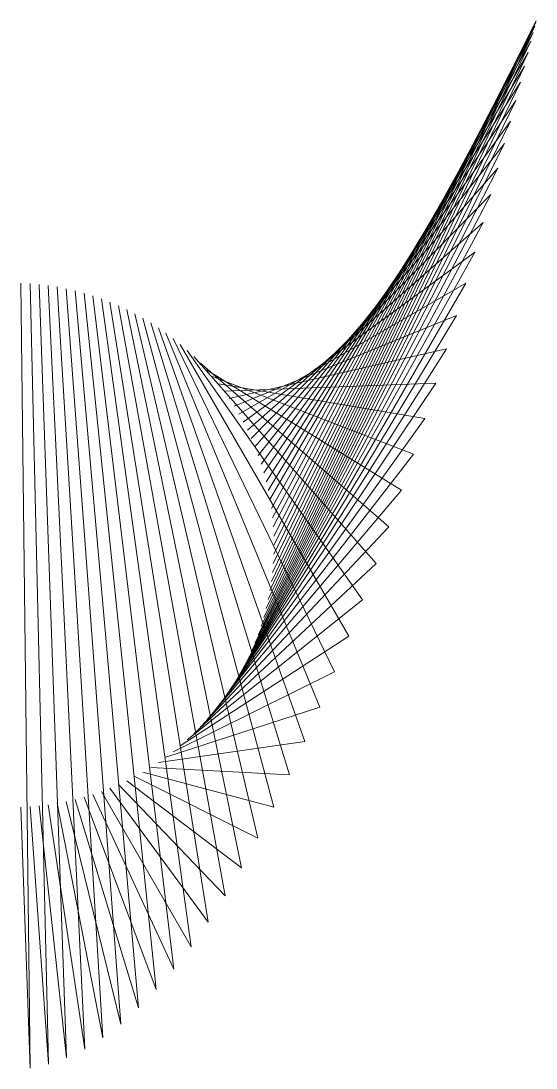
# Model space of a CAD drawing. Header units: millimetres. Extents: x 20 to 190, y -219 to -49.
# Drawn here: x 106.5 to 190, y -219.2 to -49.4 of the extents above; entities that cross this region are included whole.
import ezdxf

# ---------------------------------------------------------------- set-up
doc = ezdxf.new("R2010")
doc.units = ezdxf.units.MM
doc.header["$MEASUREMENT"] = 0
doc.layers.add('Camada 1', color=7, linetype='Continuous')

# ---------------------------------------------------------------- blocks, each defined once
blk = doc.blocks.new('block 3')
at = {"layer": 'Camada 1', "color": 250, "lineweight": 18, "true_color": 0x1d1e1c}
blk.add_lwpolyline([(122.29, -173.21), (139.57, -191.26)], dxfattribs=at)
blk = doc.blocks.new('block 4')
at = {"layer": 'Camada 1', "color": 250, "lineweight": 18, "true_color": 0x1d1e1c}
blk.add_lwpolyline([(123.63, -172.59), (142.26, -186.72)], dxfattribs=at)
blk = doc.blocks.new('block 5')
at = {"layer": 'Camada 1', "color": 250, "lineweight": 18, "true_color": 0x1d1e1c}
blk.add_lwpolyline([(124.95, -171.91), (144.91, -181.92)], dxfattribs=at)
blk = doc.blocks.new('block 6')
at = {"layer": 'Camada 1', "color": 250, "lineweight": 18, "true_color": 0x1d1e1c}
blk.add_lwpolyline([(126.25, -171.19), (147.5, -176.89)], dxfattribs=at)
blk = doc.blocks.new('block 7')
at = {"layer": 'Camada 1', "color": 250, "lineweight": 18, "true_color": 0x1d1e1c}
blk.add_lwpolyline([(127.52, -170.43), (150.04, -171.65)], dxfattribs=at)
blk = doc.blocks.new('block 8')
at = {"layer": 'Camada 1', "color": 250, "lineweight": 18, "true_color": 0x1d1e1c}
blk.add_lwpolyline([(128.77, -169.62), (152.53, -166.23)], dxfattribs=at)
blk = doc.blocks.new('block 9')
at = {"layer": 'Camada 1', "color": 250, "lineweight": 18, "true_color": 0x1d1e1c}
blk.add_lwpolyline([(129.98, -168.77), (154.96, -160.66)], dxfattribs=at)
blk = doc.blocks.new('block 10')
at = {"layer": 'Camada 1', "color": 250, "lineweight": 18, "true_color": 0x1d1e1c}
blk.add_lwpolyline([(131.17, -167.88), (157.33, -154.95)], dxfattribs=at)
blk = doc.blocks.new('block 11')
at = {"layer": 'Camada 1', "color": 250, "lineweight": 18, "true_color": 0x1d1e1c}
blk.add_lwpolyline([(132.32, -166.95), (159.64, -149.15)], dxfattribs=at)
blk = doc.blocks.new('block 12')
at = {"layer": 'Camada 1', "color": 250, "lineweight": 18, "true_color": 0x1d1e1c}
blk.add_lwpolyline([(133.44, -165.97), (161.88, -143.27)], dxfattribs=at)
blk = doc.blocks.new('block 13')
at = {"layer": 'Camada 1', "color": 250, "lineweight": 18, "true_color": 0x1d1e1c}
blk.add_lwpolyline([(134.52, -164.96), (164.05, -137.36)], dxfattribs=at)
blk = doc.blocks.new('block 14')
at = {"layer": 'Camada 1', "color": 250, "lineweight": 18, "true_color": 0x1d1e1c}
blk.add_lwpolyline([(135.57, -163.91), (166.14, -131.42)], dxfattribs=at)
blk = doc.blocks.new('block 15')
at = {"layer": 'Camada 1', "color": 250, "lineweight": 18, "true_color": 0x1d1e1c}
blk.add_lwpolyline([(136.58, -162.83), (168.17, -125.5)], dxfattribs=at)
blk = doc.blocks.new('block 16')
at = {"layer": 'Camada 1', "color": 250, "lineweight": 18, "true_color": 0x1d1e1c}
blk.add_lwpolyline([(137.56, -161.71), (170.11, -119.63)], dxfattribs=at)
blk = doc.blocks.new('block 17')
at = {"layer": 'Camada 1', "color": 250, "lineweight": 18, "true_color": 0x1d1e1c}
blk.add_lwpolyline([(138.49, -160.55), (171.98, -113.83)], dxfattribs=at)
blk = doc.blocks.new('block 18')
at = {"layer": 'Camada 1', "color": 250, "lineweight": 18, "true_color": 0x1d1e1c}
blk.add_lwpolyline([(139.38, -159.37), (173.77, -108.12)], dxfattribs=at)
blk = doc.blocks.new('block 19')
at = {"layer": 'Camada 1', "color": 250, "lineweight": 18, "true_color": 0x1d1e1c}
blk.add_lwpolyline([(140.23, -158.15), (175.47, -102.55)], dxfattribs=at)
blk = doc.blocks.new('block 20')
at = {"layer": 'Camada 1', "color": 250, "lineweight": 18, "true_color": 0x1d1e1c}
blk.add_lwpolyline([(141.04, -156.91), (177.08, -97.13)], dxfattribs=at)
blk = doc.blocks.new('block 21')
at = {"layer": 'Camada 1', "color": 250, "lineweight": 18, "true_color": 0x1d1e1c}
blk.add_lwpolyline([(141.81, -155.64), (178.61, -91.89)], dxfattribs=at)
blk = doc.blocks.new('block 22')
at = {"layer": 'Camada 1', "color": 250, "lineweight": 18, "true_color": 0x1d1e1c}
blk.add_lwpolyline([(142.53, -154.34), (180.05, -86.86)], dxfattribs=at)
blk = doc.blocks.new('block 23')
at = {"layer": 'Camada 1', "color": 250, "lineweight": 18, "true_color": 0x1d1e1c}
blk.add_lwpolyline([(143.2, -153.02), (181.4, -82.06)], dxfattribs=at)
blk = doc.blocks.new('block 24')
at = {"layer": 'Camada 1', "color": 250, "lineweight": 18, "true_color": 0x1d1e1c}
blk.add_lwpolyline([(143.83, -151.68), (182.65, -77.51)], dxfattribs=at)
blk = doc.blocks.new('block 25')
at = {"layer": 'Camada 1', "color": 250, "lineweight": 18, "true_color": 0x1d1e1c}
blk.add_lwpolyline([(144.41, -150.31), (183.81, -73.25)], dxfattribs=at)
blk = doc.blocks.new('block 26')
at = {"layer": 'Camada 1', "color": 250, "lineweight": 18, "true_color": 0x1d1e1c}
blk.add_lwpolyline([(144.94, -148.92), (184.87, -69.28)], dxfattribs=at)
blk = doc.blocks.new('block 27')
at = {"layer": 'Camada 1', "color": 250, "lineweight": 18, "true_color": 0x1d1e1c}
blk.add_lwpolyline([(145.42, -147.52), (185.84, -65.62)], dxfattribs=at)
blk = doc.blocks.new('block 28')
at = {"layer": 'Camada 1', "color": 250, "lineweight": 18, "true_color": 0x1d1e1c}
blk.add_lwpolyline([(145.85, -146.1), (186.71, -62.3)], dxfattribs=at)
blk = doc.blocks.new('block 29')
at = {"layer": 'Camada 1', "color": 250, "lineweight": 18, "true_color": 0x1d1e1c}
blk.add_lwpolyline([(146.24, -144.67), (187.48, -59.34)], dxfattribs=at)
blk = doc.blocks.new('block 30')
at = {"layer": 'Camada 1', "color": 250, "lineweight": 18, "true_color": 0x1d1e1c}
blk.add_lwpolyline([(146.24, -124.11), (187.48, -59.34)], dxfattribs=at)
blk = doc.blocks.new('block 31')
at = {"layer": 'Camada 1', "color": 250, "lineweight": 18, "true_color": 0x1d1e1c}
blk.add_lwpolyline([(145.85, -122.67), (186.71, -62.3)], dxfattribs=at)
blk = doc.blocks.new('block 32')
at = {"layer": 'Camada 1', "color": 250, "lineweight": 18, "true_color": 0x1d1e1c}
blk.add_lwpolyline([(145.42, -121.26), (185.84, -65.62)], dxfattribs=at)
blk = doc.blocks.new('block 33')
at = {"layer": 'Camada 1', "color": 250, "lineweight": 18, "true_color": 0x1d1e1c}
blk.add_lwpolyline([(144.94, -119.85), (184.87, -69.28)], dxfattribs=at)
blk = doc.blocks.new('block 34')
at = {"layer": 'Camada 1', "color": 250, "lineweight": 18, "true_color": 0x1d1e1c}
blk.add_lwpolyline([(144.41, -118.47), (183.81, -73.25)], dxfattribs=at)
blk = doc.blocks.new('block 35')
at = {"layer": 'Camada 1', "color": 250, "lineweight": 18, "true_color": 0x1d1e1c}
blk.add_lwpolyline([(143.83, -117.1), (182.65, -77.51)], dxfattribs=at)
blk = doc.blocks.new('block 36')
at = {"layer": 'Camada 1', "color": 250, "lineweight": 18, "true_color": 0x1d1e1c}
blk.add_lwpolyline([(143.2, -115.76), (181.4, -82.06)], dxfattribs=at)
blk = doc.blocks.new('block 37')
at = {"layer": 'Camada 1', "color": 250, "lineweight": 18, "true_color": 0x1d1e1c}
blk.add_lwpolyline([(142.53, -114.44), (180.05, -86.86)], dxfattribs=at)
blk = doc.blocks.new('block 38')
at = {"layer": 'Camada 1', "color": 250, "lineweight": 18, "true_color": 0x1d1e1c}
blk.add_lwpolyline([(141.81, -113.14), (178.61, -91.89)], dxfattribs=at)
blk = doc.blocks.new('block 39')
at = {"layer": 'Camada 1', "color": 250, "lineweight": 18, "true_color": 0x1d1e1c}
blk.add_lwpolyline([(141.04, -111.87), (177.08, -97.13)], dxfattribs=at)
blk = doc.blocks.new('block 40')
at = {"layer": 'Camada 1', "color": 250, "lineweight": 18, "true_color": 0x1d1e1c}
blk.add_lwpolyline([(140.23, -110.62), (175.47, -102.55)], dxfattribs=at)
blk = doc.blocks.new('block 41')
at = {"layer": 'Camada 1', "color": 250, "lineweight": 18, "true_color": 0x1d1e1c}
blk.add_lwpolyline([(139.38, -109.41), (173.77, -108.12)], dxfattribs=at)
blk = doc.blocks.new('block 42')
at = {"layer": 'Camada 1', "color": 250, "lineweight": 18, "true_color": 0x1d1e1c}
blk.add_lwpolyline([(138.49, -108.22), (171.98, -113.83)], dxfattribs=at)
blk = doc.blocks.new('block 43')
at = {"layer": 'Camada 1', "color": 250, "lineweight": 18, "true_color": 0x1d1e1c}
blk.add_lwpolyline([(137.56, -107.07), (170.11, -119.63)], dxfattribs=at)
blk = doc.blocks.new('block 44')
at = {"layer": 'Camada 1', "color": 250, "lineweight": 18, "true_color": 0x1d1e1c}
blk.add_lwpolyline([(136.58, -105.95), (168.17, -125.5)], dxfattribs=at)
blk = doc.blocks.new('block 45')
at = {"layer": 'Camada 1', "color": 250, "lineweight": 18, "true_color": 0x1d1e1c}
blk.add_lwpolyline([(135.57, -104.87), (166.14, -131.42)], dxfattribs=at)
blk = doc.blocks.new('block 46')
at = {"layer": 'Camada 1', "color": 250, "lineweight": 18, "true_color": 0x1d1e1c}
blk.add_lwpolyline([(134.52, -103.82), (164.05, -137.36)], dxfattribs=at)
blk = doc.blocks.new('block 47')
at = {"layer": 'Camada 1', "color": 250, "lineweight": 18, "true_color": 0x1d1e1c}
blk.add_lwpolyline([(133.44, -102.81), (161.88, -143.27)], dxfattribs=at)
blk = doc.blocks.new('block 48')
at = {"layer": 'Camada 1', "color": 250, "lineweight": 18, "true_color": 0x1d1e1c}
blk.add_lwpolyline([(132.32, -101.83), (159.64, -149.15)], dxfattribs=at)
blk = doc.blocks.new('block 49')
at = {"layer": 'Camada 1', "color": 250, "lineweight": 18, "true_color": 0x1d1e1c}
blk.add_lwpolyline([(131.17, -100.9), (157.33, -154.95)], dxfattribs=at)
blk = doc.blocks.new('block 50')
at = {"layer": 'Camada 1', "color": 250, "lineweight": 18, "true_color": 0x1d1e1c}
blk.add_lwpolyline([(129.98, -100.01), (154.96, -160.66)], dxfattribs=at)
blk = doc.blocks.new('block 51')
at = {"layer": 'Camada 1', "color": 250, "lineweight": 18, "true_color": 0x1d1e1c}
blk.add_lwpolyline([(128.77, -99.15), (152.53, -166.23)], dxfattribs=at)
blk = doc.blocks.new('block 52')
at = {"layer": 'Camada 1', "color": 250, "lineweight": 18, "true_color": 0x1d1e1c}
blk.add_lwpolyline([(127.52, -98.35), (150.04, -171.65)], dxfattribs=at)
blk = doc.blocks.new('block 53')
at = {"layer": 'Camada 1', "color": 250, "lineweight": 18, "true_color": 0x1d1e1c}
blk.add_lwpolyline([(126.25, -97.58), (147.5, -176.89)], dxfattribs=at)
blk = doc.blocks.new('block 54')
at = {"layer": 'Camada 1', "color": 250, "lineweight": 18, "true_color": 0x1d1e1c}
blk.add_lwpolyline([(124.95, -96.86), (144.91, -181.92)], dxfattribs=at)
blk = doc.blocks.new('block 55')
at = {"layer": 'Camada 1', "color": 250, "lineweight": 18, "true_color": 0x1d1e1c}
blk.add_lwpolyline([(123.63, -96.19), (142.26, -186.72)], dxfattribs=at)
blk = doc.blocks.new('block 56')
at = {"layer": 'Camada 1', "color": 250, "lineweight": 18, "true_color": 0x1d1e1c}
blk.add_lwpolyline([(122.29, -95.56), (139.57, -191.26)], dxfattribs=at)
blk = doc.blocks.new('block 111')
at = {"layer": 'Camada 1', "color": 250, "lineweight": 18, "true_color": 0x1d1e1c}
blk.add_lwpolyline([(122.29, -173.21), (139.57, -191.26)], dxfattribs=at)
blk = doc.blocks.new('block 112')
at = {"layer": 'Camada 1', "color": 250, "lineweight": 18, "true_color": 0x1d1e1c}
blk.add_lwpolyline([(123.63, -172.59), (142.26, -186.72)], dxfattribs=at)
blk = doc.blocks.new('block 113')
at = {"layer": 'Camada 1', "color": 250, "lineweight": 18, "true_color": 0x1d1e1c}
blk.add_lwpolyline([(124.95, -171.91), (144.91, -181.92)], dxfattribs=at)
blk = doc.blocks.new('block 114')
at = {"layer": 'Camada 1', "color": 250, "lineweight": 18, "true_color": 0x1d1e1c}
blk.add_lwpolyline([(126.25, -171.19), (147.5, -176.89)], dxfattribs=at)
blk = doc.blocks.new('block 115')
at = {"layer": 'Camada 1', "color": 250, "lineweight": 18, "true_color": 0x1d1e1c}
blk.add_lwpolyline([(127.52, -170.43), (150.04, -171.65)], dxfattribs=at)
blk = doc.blocks.new('block 116')
at = {"layer": 'Camada 1', "color": 250, "lineweight": 18, "true_color": 0x1d1e1c}
blk.add_lwpolyline([(128.77, -169.62), (152.53, -166.23)], dxfattribs=at)
blk = doc.blocks.new('block 117')
at = {"layer": 'Camada 1', "color": 250, "lineweight": 18, "true_color": 0x1d1e1c}
blk.add_lwpolyline([(129.98, -168.77), (154.96, -160.66)], dxfattribs=at)
blk = doc.blocks.new('block 118')
at = {"layer": 'Camada 1', "color": 250, "lineweight": 18, "true_color": 0x1d1e1c}
blk.add_lwpolyline([(131.17, -167.88), (157.33, -154.95)], dxfattribs=at)
blk = doc.blocks.new('block 119')
at = {"layer": 'Camada 1', "color": 250, "lineweight": 18, "true_color": 0x1d1e1c}
blk.add_lwpolyline([(132.32, -166.95), (159.64, -149.15)], dxfattribs=at)
blk = doc.blocks.new('block 120')
at = {"layer": 'Camada 1', "color": 250, "lineweight": 18, "true_color": 0x1d1e1c}
blk.add_lwpolyline([(133.44, -165.97), (161.88, -143.27)], dxfattribs=at)
blk = doc.blocks.new('block 121')
at = {"layer": 'Camada 1', "color": 250, "lineweight": 18, "true_color": 0x1d1e1c}
blk.add_lwpolyline([(134.52, -164.96), (164.05, -137.36)], dxfattribs=at)
blk = doc.blocks.new('block 122')
at = {"layer": 'Camada 1', "color": 250, "lineweight": 18, "true_color": 0x1d1e1c}
blk.add_lwpolyline([(135.57, -163.91), (166.14, -131.42)], dxfattribs=at)
blk = doc.blocks.new('block 123')
at = {"layer": 'Camada 1', "color": 250, "lineweight": 18, "true_color": 0x1d1e1c}
blk.add_lwpolyline([(136.58, -162.83), (168.17, -125.5)], dxfattribs=at)
blk = doc.blocks.new('block 124')
at = {"layer": 'Camada 1', "color": 250, "lineweight": 18, "true_color": 0x1d1e1c}
blk.add_lwpolyline([(137.56, -161.71), (170.11, -119.63)], dxfattribs=at)
blk = doc.blocks.new('block 125')
at = {"layer": 'Camada 1', "color": 250, "lineweight": 18, "true_color": 0x1d1e1c}
blk.add_lwpolyline([(138.49, -160.55), (171.98, -113.83)], dxfattribs=at)
blk = doc.blocks.new('block 126')
at = {"layer": 'Camada 1', "color": 250, "lineweight": 18, "true_color": 0x1d1e1c}
blk.add_lwpolyline([(139.38, -159.37), (173.77, -108.12)], dxfattribs=at)
blk = doc.blocks.new('block 127')
at = {"layer": 'Camada 1', "color": 250, "lineweight": 18, "true_color": 0x1d1e1c}
blk.add_lwpolyline([(140.23, -158.15), (175.47, -102.55)], dxfattribs=at)
blk = doc.blocks.new('block 128')
at = {"layer": 'Camada 1', "color": 250, "lineweight": 18, "true_color": 0x1d1e1c}
blk.add_lwpolyline([(141.04, -156.91), (177.08, -97.13)], dxfattribs=at)
blk = doc.blocks.new('block 129')
at = {"layer": 'Camada 1', "color": 250, "lineweight": 18, "true_color": 0x1d1e1c}
blk.add_lwpolyline([(141.81, -155.64), (178.61, -91.89)], dxfattribs=at)
blk = doc.blocks.new('block 130')
at = {"layer": 'Camada 1', "color": 250, "lineweight": 18, "true_color": 0x1d1e1c}
blk.add_lwpolyline([(142.53, -154.34), (180.05, -86.86)], dxfattribs=at)
blk = doc.blocks.new('block 131')
at = {"layer": 'Camada 1', "color": 250, "lineweight": 18, "true_color": 0x1d1e1c}
blk.add_lwpolyline([(143.2, -153.02), (181.4, -82.06)], dxfattribs=at)
blk = doc.blocks.new('block 132')
at = {"layer": 'Camada 1', "color": 250, "lineweight": 18, "true_color": 0x1d1e1c}
blk.add_lwpolyline([(143.83, -151.68), (182.65, -77.51)], dxfattribs=at)
blk = doc.blocks.new('block 133')
at = {"layer": 'Camada 1', "color": 250, "lineweight": 18, "true_color": 0x1d1e1c}
blk.add_lwpolyline([(144.41, -150.31), (183.81, -73.24)], dxfattribs=at)
blk = doc.blocks.new('block 134')
at = {"layer": 'Camada 1', "color": 250, "lineweight": 18, "true_color": 0x1d1e1c}
blk.add_lwpolyline([(144.94, -148.92), (184.87, -69.28)], dxfattribs=at)
blk = doc.blocks.new('block 135')
at = {"layer": 'Camada 1', "color": 250, "lineweight": 18, "true_color": 0x1d1e1c}
blk.add_lwpolyline([(145.42, -147.52), (185.84, -65.62)], dxfattribs=at)
blk = doc.blocks.new('block 136')
at = {"layer": 'Camada 1', "color": 250, "lineweight": 18, "true_color": 0x1d1e1c}
blk.add_lwpolyline([(145.85, -146.1), (186.71, -62.3)], dxfattribs=at)
blk = doc.blocks.new('block 137')
at = {"layer": 'Camada 1', "color": 250, "lineweight": 18, "true_color": 0x1d1e1c}
blk.add_lwpolyline([(146.24, -144.67), (187.48, -59.34)], dxfattribs=at)
blk = doc.blocks.new('block 138')
at = {"layer": 'Camada 1', "color": 250, "lineweight": 18, "true_color": 0x1d1e1c}
blk.add_lwpolyline([(146.24, -124.11), (187.48, -59.34)], dxfattribs=at)
blk = doc.blocks.new('block 139')
at = {"layer": 'Camada 1', "color": 250, "lineweight": 18, "true_color": 0x1d1e1c}
blk.add_lwpolyline([(145.85, -122.67), (186.71, -62.3)], dxfattribs=at)
blk = doc.blocks.new('block 140')
at = {"layer": 'Camada 1', "color": 250, "lineweight": 18, "true_color": 0x1d1e1c}
blk.add_lwpolyline([(145.42, -121.26), (185.84, -65.62)], dxfattribs=at)
blk = doc.blocks.new('block 141')
at = {"layer": 'Camada 1', "color": 250, "lineweight": 18, "true_color": 0x1d1e1c}
blk.add_lwpolyline([(144.94, -119.85), (184.87, -69.28)], dxfattribs=at)
blk = doc.blocks.new('block 142')
at = {"layer": 'Camada 1', "color": 250, "lineweight": 18, "true_color": 0x1d1e1c}
blk.add_lwpolyline([(144.41, -118.47), (183.81, -73.25)], dxfattribs=at)
blk = doc.blocks.new('block 143')
at = {"layer": 'Camada 1', "color": 250, "lineweight": 18, "true_color": 0x1d1e1c}
blk.add_lwpolyline([(143.83, -117.1), (182.65, -77.51)], dxfattribs=at)
blk = doc.blocks.new('block 144')
at = {"layer": 'Camada 1', "color": 250, "lineweight": 18, "true_color": 0x1d1e1c}
blk.add_lwpolyline([(143.2, -115.76), (181.4, -82.06)], dxfattribs=at)
blk = doc.blocks.new('block 145')
at = {"layer": 'Camada 1', "color": 250, "lineweight": 18, "true_color": 0x1d1e1c}
blk.add_lwpolyline([(142.53, -114.44), (180.05, -86.86)], dxfattribs=at)
blk = doc.blocks.new('block 146')
at = {"layer": 'Camada 1', "color": 250, "lineweight": 18, "true_color": 0x1d1e1c}
blk.add_lwpolyline([(141.81, -113.14), (178.61, -91.89)], dxfattribs=at)
blk = doc.blocks.new('block 147')
at = {"layer": 'Camada 1', "color": 250, "lineweight": 18, "true_color": 0x1d1e1c}
blk.add_lwpolyline([(141.04, -111.87), (177.08, -97.13)], dxfattribs=at)
blk = doc.blocks.new('block 148')
at = {"layer": 'Camada 1', "color": 250, "lineweight": 18, "true_color": 0x1d1e1c}
blk.add_lwpolyline([(140.23, -110.62), (175.47, -102.55)], dxfattribs=at)
blk = doc.blocks.new('block 149')
at = {"layer": 'Camada 1', "color": 250, "lineweight": 18, "true_color": 0x1d1e1c}
blk.add_lwpolyline([(139.38, -109.41), (173.77, -108.12)], dxfattribs=at)
blk = doc.blocks.new('block 150')
at = {"layer": 'Camada 1', "color": 250, "lineweight": 18, "true_color": 0x1d1e1c}
blk.add_lwpolyline([(138.49, -108.22), (171.98, -113.83)], dxfattribs=at)
blk = doc.blocks.new('block 151')
at = {"layer": 'Camada 1', "color": 250, "lineweight": 18, "true_color": 0x1d1e1c}
blk.add_lwpolyline([(137.56, -107.07), (170.11, -119.63)], dxfattribs=at)
blk = doc.blocks.new('block 152')
at = {"layer": 'Camada 1', "color": 250, "lineweight": 18, "true_color": 0x1d1e1c}
blk.add_lwpolyline([(136.58, -105.95), (168.17, -125.5)], dxfattribs=at)
blk = doc.blocks.new('block 153')
at = {"layer": 'Camada 1', "color": 250, "lineweight": 18, "true_color": 0x1d1e1c}
blk.add_lwpolyline([(135.57, -104.87), (166.14, -131.42)], dxfattribs=at)
blk = doc.blocks.new('block 154')
at = {"layer": 'Camada 1', "color": 250, "lineweight": 18, "true_color": 0x1d1e1c}
blk.add_lwpolyline([(134.52, -103.82), (164.05, -137.36)], dxfattribs=at)
blk = doc.blocks.new('block 155')
at = {"layer": 'Camada 1', "color": 250, "lineweight": 18, "true_color": 0x1d1e1c}
blk.add_lwpolyline([(133.44, -102.81), (161.88, -143.27)], dxfattribs=at)
blk = doc.blocks.new('block 156')
at = {"layer": 'Camada 1', "color": 250, "lineweight": 18, "true_color": 0x1d1e1c}
blk.add_lwpolyline([(132.32, -101.83), (159.64, -149.15)], dxfattribs=at)
blk = doc.blocks.new('block 157')
at = {"layer": 'Camada 1', "color": 250, "lineweight": 18, "true_color": 0x1d1e1c}
blk.add_lwpolyline([(131.17, -100.9), (157.33, -154.95)], dxfattribs=at)
blk = doc.blocks.new('block 158')
at = {"layer": 'Camada 1', "color": 250, "lineweight": 18, "true_color": 0x1d1e1c}
blk.add_lwpolyline([(129.98, -100.01), (154.96, -160.66)], dxfattribs=at)
blk = doc.blocks.new('block 159')
at = {"layer": 'Camada 1', "color": 250, "lineweight": 18, "true_color": 0x1d1e1c}
blk.add_lwpolyline([(128.77, -99.15), (152.53, -166.23)], dxfattribs=at)
blk = doc.blocks.new('block 160')
at = {"layer": 'Camada 1', "color": 250, "lineweight": 18, "true_color": 0x1d1e1c}
blk.add_lwpolyline([(127.52, -98.35), (150.04, -171.65)], dxfattribs=at)
blk = doc.blocks.new('block 161')
at = {"layer": 'Camada 1', "color": 250, "lineweight": 18, "true_color": 0x1d1e1c}
blk.add_lwpolyline([(126.25, -97.58), (147.5, -176.89)], dxfattribs=at)
blk = doc.blocks.new('block 162')
at = {"layer": 'Camada 1', "color": 250, "lineweight": 18, "true_color": 0x1d1e1c}
blk.add_lwpolyline([(124.95, -96.86), (144.91, -181.92)], dxfattribs=at)
blk = doc.blocks.new('block 163')
at = {"layer": 'Camada 1', "color": 250, "lineweight": 18, "true_color": 0x1d1e1c}
blk.add_lwpolyline([(123.63, -96.19), (142.26, -186.72)], dxfattribs=at)
blk = doc.blocks.new('block 164')
at = {"layer": 'Camada 1', "color": 250, "lineweight": 18, "true_color": 0x1d1e1c}
blk.add_lwpolyline([(122.29, -95.56), (139.57, -191.26)], dxfattribs=at)
blk = doc.blocks.new('block 2')
at = {"layer": 'Camada 1', "color": 250, "lineweight": 18, "true_color": 0x1d1e1c}
for points in [[(147.4, -137.35), (189.79, -50.22)], [(147.4, -131.42), (189.79, -50.22)], [(147.4, -137.35), (189.79, -50.22)], [(147.4, -131.42), (189.79, -50.22)], [(147.47, -135.87), (189.95, -49.6)], [(147.47, -132.91), (189.95, -49.6)], [(147.47, -135.87), (189.95, -49.6)], [(147.47, -132.91), (189.95, -49.6)], [(147.5, -134.39), (190, -49.39)], [(147.5, -134.39), (190, -49.39)], [(147.27, -138.83), (189.53, -51.25)], [(147.27, -129.95), (189.53, -51.25)], [(147.27, -138.83), (189.53, -51.25)], [(147.27, -129.95), (189.53, -51.25)], [(147.09, -140.3), (189.17, -52.68)], [(147.09, -128.47), (189.17, -52.68)], [(147.09, -140.3), (189.17, -52.68)], [(147.09, -128.47), (189.17, -52.68)], [(146.85, -141.77), (188.71, -54.52)], [(146.85, -127.01), (188.71, -54.52)], [(146.85, -141.77), (188.71, -54.52)], [(146.85, -127.01), (188.71, -54.52)], [(146.57, -143.23), (188.14, -56.74)], [(146.57, -125.55), (188.14, -56.74)], [(146.57, -143.23), (188.14, -56.74)], [(146.57, -125.55), (188.14, -56.74)], [(106.48, -91.91), (107.97, -219.18)], [(106.48, -91.91), (107.97, -219.18)], [(107.96, -91.99), (110.93, -218.56)], [(107.96, -91.99), (110.93, -218.56)], [(109.44, -92.12), (113.88, -217.53)], [(109.44, -92.12), (113.88, -217.53)], [(110.91, -92.3), (116.83, -216.1)], [(110.91, -92.3), (116.83, -216.1)], [(112.38, -92.53), (119.76, -214.26)], [(112.38, -92.53), (119.76, -214.26)], [(113.84, -92.82), (122.67, -212.04)], [(113.84, -92.82), (122.67, -212.04)], [(115.28, -93.15), (125.56, -209.44)], [(115.28, -93.15), (125.56, -209.44)], [(116.71, -93.54), (128.43, -206.47)], [(116.71, -93.54), (128.43, -206.47)], [(118.13, -93.97), (131.27, -203.16)], [(118.13, -93.97), (131.27, -203.16)], [(119.54, -94.45), (134.07, -199.5)], [(119.54, -94.45), (134.07, -199.5)], [(120.92, -94.98), (136.84, -195.53)], [(120.92, -94.98), (136.84, -195.53)], [(118.13, -174.81), (131.27, -203.16)], [(118.13, -174.81), (131.27, -203.16)], [(119.54, -174.33), (134.07, -199.5)], [(119.54, -174.33), (134.07, -199.5)], [(120.92, -173.79), (136.84, -195.53)], [(120.92, -173.79), (136.84, -195.53)], [(110.91, -176.48), (116.83, -216.1)], [(110.91, -176.48), (116.83, -216.1)], [(112.38, -176.24), (119.76, -214.26)], [(112.38, -176.24), (119.76, -214.26)], [(113.84, -175.96), (122.67, -212.04)], [(113.84, -175.96), (122.67, -212.04)], [(115.28, -175.63), (125.56, -209.44)], [(115.28, -175.63), (125.56, -209.44)], [(116.71, -175.24), (128.43, -206.47)], [(116.71, -175.24), (128.43, -206.47)], [(106.48, -176.86), (107.97, -219.18)], [(106.48, -176.86), (107.97, -219.18)], [(107.96, -176.79), (110.93, -218.56)], [(107.96, -176.79), (110.93, -218.56)], [(109.44, -176.66), (113.88, -217.53)], [(109.44, -176.66), (113.88, -217.53)]]:
    blk.add_lwpolyline(points, dxfattribs=at)
at = {"layer": 'Camada 1'}
for name in ['block 29', 'block 30', 'block 137', 'block 138', 'block 28', 'block 31', 'block 136', 'block 139', 'block 27', 'block 32', 'block 135', 'block 140', 'block 26', 'block 33', 'block 134', 'block 141', 'block 133', 'block 25', 'block 34', 'block 142', 'block 24', 'block 35', 'block 132', 'block 143', 'block 23', 'block 36', 'block 131', 'block 144', 'block 22', 'block 37', 'block 130', 'block 145', 'block 21', 'block 38', 'block 129', 'block 146', 'block 56', 'block 164', 'block 55', 'block 163', 'block 54', 'block 162', 'block 53', 'block 161', 'block 52', 'block 160', 'block 20', 'block 39', 'block 128', 'block 147', 'block 51', 'block 159', 'block 50', 'block 158', 'block 49', 'block 157', 'block 48', 'block 156', 'block 47', 'block 155', 'block 19', 'block 40', 'block 127', 'block 148', 'block 46', 'block 154', 'block 45', 'block 153', 'block 44', 'block 152', 'block 43', 'block 151', 'block 42', 'block 150', 'block 18', 'block 41', 'block 126', 'block 149', 'block 17', 'block 125', 'block 16', 'block 124', 'block 15', 'block 123', 'block 14', 'block 122', 'block 13', 'block 121', 'block 12', 'block 120', 'block 11', 'block 119', 'block 10', 'block 118', 'block 9', 'block 117', 'block 8', 'block 116', 'block 6', 'block 114', 'block 7', 'block 115', 'block 4', 'block 112', 'block 5', 'block 113', 'block 3', 'block 111']:
    blk.add_blockref(name, (0, 0), dxfattribs=at)

msp = doc.modelspace()

# ---------------------------------------------------------------- block references
at = {"layer": 'Camada 1'}
msp.add_blockref('block 2', (0, 0), dxfattribs=at)

doc.saveas('drawing.dxf')
